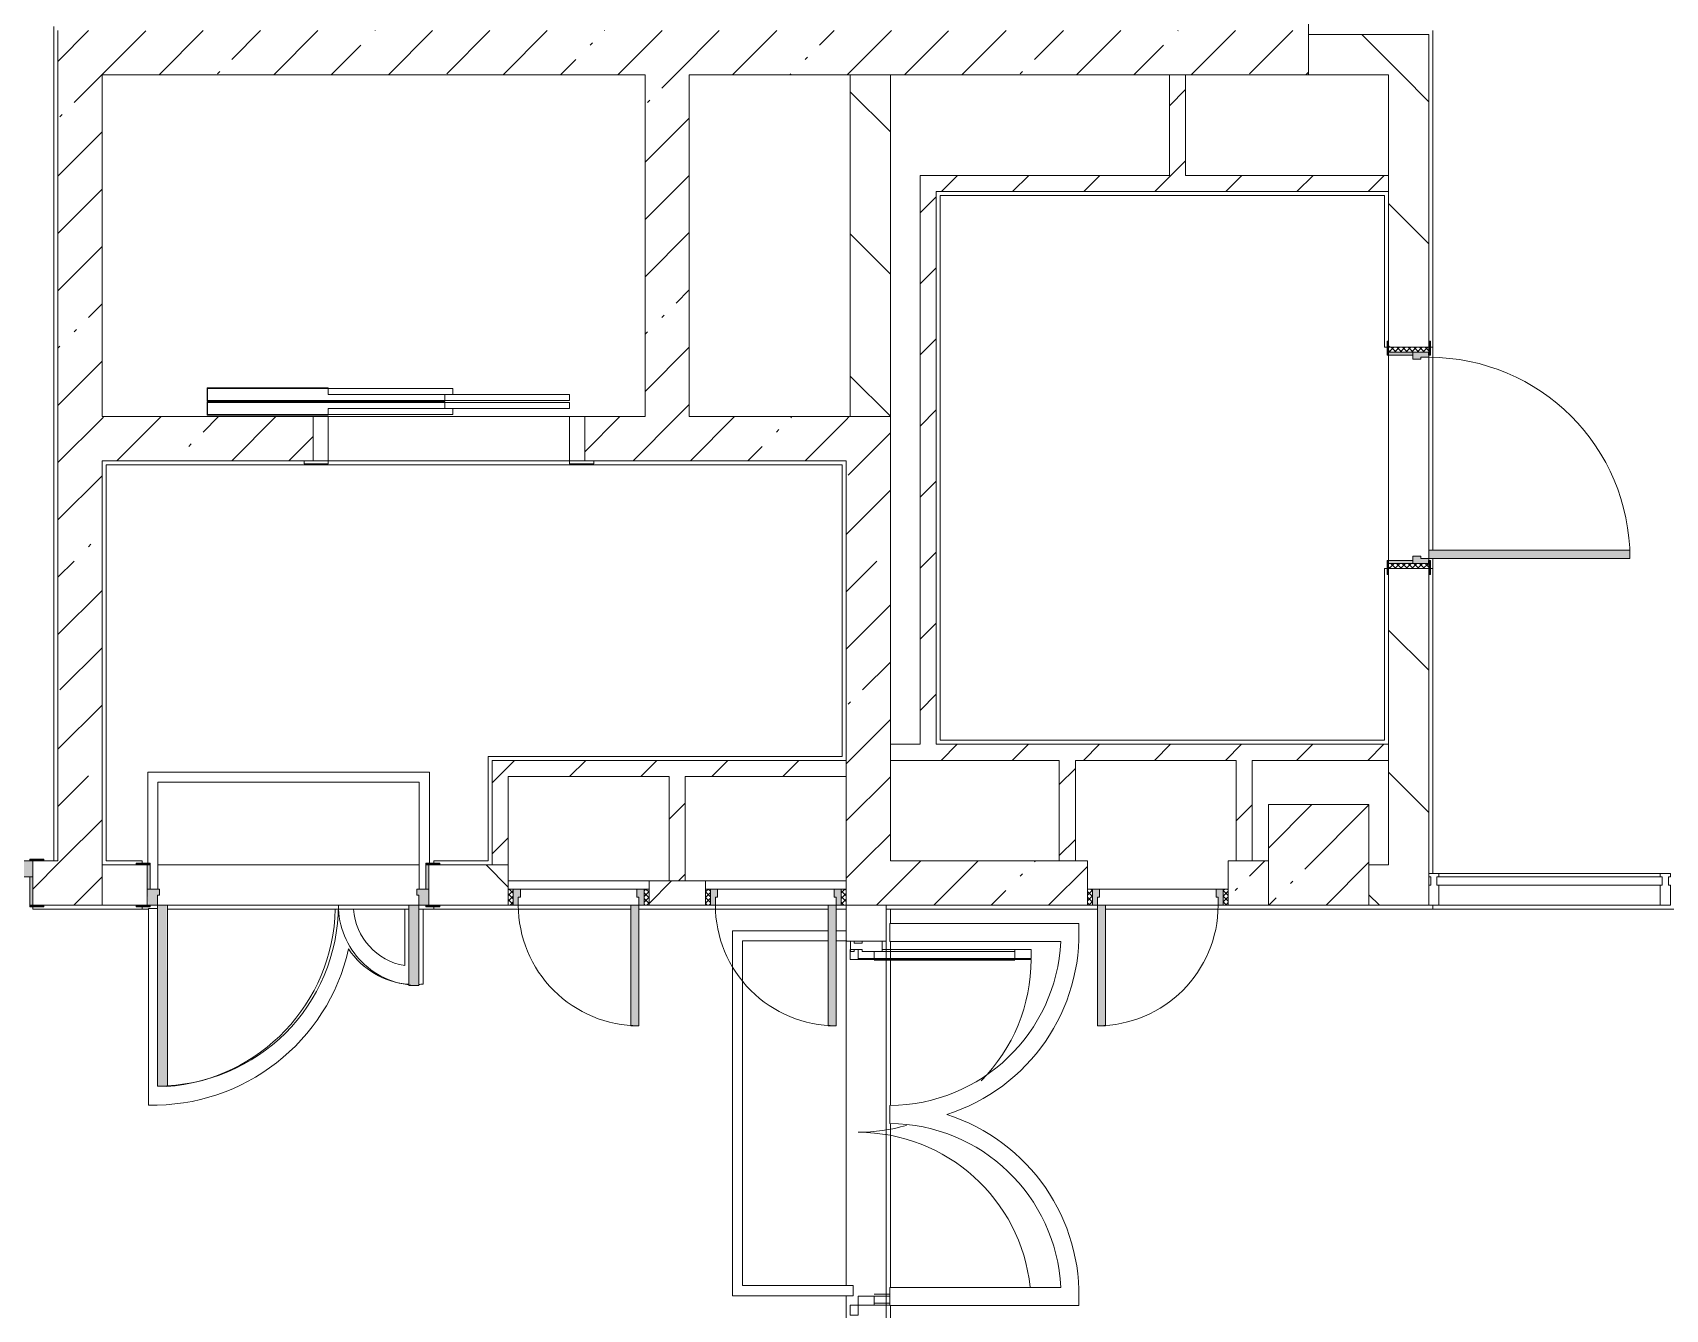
# Model space of a CAD drawing. Header units: millimetres. Extents: x 1311 to 195818, y -8553 to 29000.
# Drawn here: x 163263 to 171382, y 11389 to 17740 of the extents above; entities that cross this region are included whole.
import ezdxf

# ---------------------------------------------------------------- set-up
doc = ezdxf.new("R2010")
doc.units = ezdxf.units.MM
for name, color, linetype, lineweight, true_color in [('A-DETL-GENF-4', 7, 'Continuous', 5, 0xaaaaaa), ('A-DOOR-1', 7, 'Continuous', 5, 0xaaaaaa), ('A-DOOR-2', 7, 'Continuous', 5, 0xe2e2e2), ('A-DOOR-FRAM-1', 7, 'Continuous', 5, 0xe2e2e2), ('A-DOOR-FRAM-2', 7, 'Continuous', 5, 0xaaaaaa), ('A-FLOR-1', 7, 'Continuous', 5, 0xaaaaaa)]:
    doc.layers.add(name, color=color, linetype=linetype, lineweight=lineweight, true_color=true_color)
for name, color, linetype, lineweight in [('A-GLAZ-CURT-2', 7, 'Continuous', 5), ('A-GLAZ-CWMG-2', 7, 'Continuous', 5), ('A-WALL', 7, 'Continuous', 9), ('I-WALL-4', 7, 'Continuous', 5), ('S-COLS-4', 7, 'Continuous', 5)]:
    doc.layers.add(name, color=color, linetype=linetype, lineweight=lineweight)
pattern_1 = [(135, (68808.4, 0), (-353.5534, -353.5534), [])]
pattern_2 = [(45, (68808.4, 0), (-285.1231, 285.1231), []), (45, (69093.5, 0), (-285.1231, 285.1231), [504.031, -100.806, 16.764, -84.042])]
pattern_3 = [(45, (68808.4, 0), (-176.7767, 176.7767), [])]

# ---------------------------------------------------------------- blocks, each defined once
blk = doc.blocks.new('110_Дверь_СКБ_2Ст - Д-1_л_Лестничная клетка EIS60 2-32142534-1_11_1_птичка')
at = {"layer": 'A-DOOR-2'}
for points in [[(639.9, 1010), (612.5, 1010), (612.5, 110), (662.5, 110), (662.5, 1010), (640.5, 1010)], [(-637.5, 510), (-637.5, 110), (-587.5, 110), (-587.5, 510)], [(712.5, 30), (697.5, 30), (699.6, -110), (712.5, -110)]]:
    blk.add_hatch(color=256, dxfattribs=at).paths.add_polyline_path(points)
h = blk.add_hatch(color=256, dxfattribs=at)
h.paths.add_polyline_path([(662.5, 110), (662.5, 60), (652.5, 60), (652.5, 30), (712.5, 32.6), (712.5, 110)])
h.paths.add_polyline_path([(-637.5, 110), (-687.5, 110), (-687.2, 30), (-627.5, 35.6), (-627.5, 60), (-637.5, 60), (-637.5, 104.8)])
at = {"layer": 'A-DOOR-FRAM-1'}
for points in [[(-695.5, 118), (-742.5, 118), (-742.5, 110), (-672.5, 110), (-672.5, 118), (-687.5, 118)], [(729.9, 118), (697.5, 118), (697.5, 110), (767.5, 110), (767.5, 118)], [(-672.5, 30), (-687.5, 30), (-687.4, -110), (-672.5, -110), (-672.5, -21.5)], [(-742.3, -110), (-742.5, -110.2), (-742.5, -118), (-672.5, -118), (-674.5, -110), (-687.5, -110)], [(767.5, -110), (697.5, -110), (698.9, -118), (767.5, -118)]]:
    blk.add_hatch(color=256, dxfattribs=at).paths.add_polyline_path(points)
at = {"layer": 'A-DOOR-1'}
for p, q in [((662.5, 1010), (612.5, 1010)), ((612.5, 1010), (612.5, 110)), ((662.5, 110), (662.5, 1010)), ((-637.5, 510), (-637.5, 110)), ((-587.5, 510), (-637.5, 510)), ((-587.5, 110), (-587.5, 510)), ((-637.5, 110), (-587.5, 110)), ((612.5, 110), (662.5, 110))]:
    blk.add_line(p, q, dxfattribs=at)
for centre, radius, start, end in [((662.5, 110), 900, 90, 180), ((-637.5, 110), 400, 360, 90)]:
    blk.add_arc(centre, radius, start, end, dxfattribs=at)
at = {"layer": 'A-DOOR-FRAM-2'}
for p, q in [((-672.5, 118), (-742.5, 118)), ((-742.5, 118), (-742.5, 110)), ((-742.5, 110), (-672.5, 110)), ((-637.5, 110), (-687.5, 110)), ((-687.5, 110), (-687.5, 30)), ((-672.5, 110), (-672.5, 118)), ((-637.5, 60), (-637.5, 110)), ((662.5, 110), (662.5, 60)), ((712.5, 110), (662.5, 110)), ((767.5, 118), (697.5, 118)), ((697.5, 118), (697.5, 110)), ((697.5, 110), (767.5, 110)), ((712.5, 30), (712.5, 110)), ((767.5, 110), (767.5, 118)), ((-687.5, 30), (-627.5, 30)), ((-672.5, 30), (-687.5, 30)), ((-687.5, 30), (-687.5, -110)), ((-672.5, -110), (-672.5, 30)), ((-627.5, 60), (-637.5, 60)), ((-627.5, 30), (-627.5, 60)), ((662.5, 60), (652.5, 60)), ((652.5, 60), (652.5, 30)), ((652.5, 30), (712.5, 30)), ((712.5, 30), (697.5, 30)), ((697.5, 30), (697.5, -110)), ((712.5, -110), (712.5, 30)), ((-672.5, -110), (-742.5, -110)), ((-742.5, -110), (-742.5, -118)), ((-742.5, -118), (-672.5, -118)), ((-687.5, -110), (-672.5, -110)), ((-672.5, -118), (-672.5, -110)), ((697.5, -110), (712.5, -110)), ((767.5, -110), (697.5, -110)), ((697.5, -110), (697.5, -118)), ((697.5, -118), (767.5, -118)), ((767.5, -118), (767.5, -110))]:
    blk.add_line(p, q, dxfattribs=at)
blk = doc.blocks.new('110_Дверь_СКБ_2Ст - Д-3а 1450x2100h_Лестничная клетка из коридора-32213611-1_11_1_птичка')
at = {"layer": 'A-DOOR-2'}
for points in [[(617.4, 1000), (612.5, 1000), (617.1, 100), (662.5, 100), (662.5, 1000)], [(-587.5, 500), (-637.5, 500), (-637.5, 100), (-587.5, 100), (-587.5, 492.8)], [(710, 20), (697.5, 20), (697.5, -100), (712.5, -100), (712.5, 20)]]:
    blk.add_hatch(color=256, dxfattribs=at).paths.add_polyline_path(points)
h = blk.add_hatch(color=256, dxfattribs=at)
h.paths.add_polyline_path([(702.6, 100), (662.5, 100), (660, 50), (652.5, 50), (652.5, 20), (712.5, 20), (707.1, 100)])
h.paths.add_polyline_path([(-640, 100), (-687.5, 100), (-687.5, 20), (-627.5, 20), (-627.5, 50), (-637.5, 50), (-637.5, 100)])
at = {"layer": 'A-DOOR-FRAM-1'}
for points in [[(-687.5, 108), (-742.5, 108), (-742.5, 100), (-672.5, 100), (-672.5, 108)], [(704.1, 108), (697.5, 108), (702.6, 100), (767.5, 100), (767.5, 108), (707.1, 108)], [(-687.5, 20), (-687.5, -100), (-672.5, -100), (-672.5, 20)], [(-677.4, -100), (-742.5, -100), (-742.5, -108), (-672.5, -108), (-672.5, -100)], [(712.5, -100), (697.5, -100), (697.5, -108), (767.5, -108), (767.5, -100), (737.5, -100)]]:
    blk.add_hatch(color=256, dxfattribs=at).paths.add_polyline_path(points)
at = {"layer": 'A-DOOR-1'}
for p, q in [((662.5, 1000), (612.5, 1000)), ((612.5, 1000), (612.5, 100)), ((662.5, 100), (662.5, 1000)), ((-637.5, 500), (-637.5, 100)), ((-587.5, 500), (-637.5, 500)), ((-587.5, 100), (-587.5, 500)), ((-637.5, 100), (-587.5, 100)), ((612.5, 100), (662.5, 100))]:
    blk.add_line(p, q, dxfattribs=at)
for centre, radius, start, end in [((662.5, 100), 900, 90, 180), ((-637.5, 100), 400, 360, 90)]:
    blk.add_arc(centre, radius, start, end, dxfattribs=at)
at = {"layer": 'A-DOOR-FRAM-2'}
for p, q in [((-672.5, 108), (-742.5, 108)), ((-742.5, 108), (-742.5, 100)), ((-742.5, 100), (-672.5, 100)), ((-637.5, 100), (-687.5, 100)), ((-687.5, 100), (-687.5, 20)), ((-672.5, 100), (-672.5, 108)), ((-637.5, 50), (-637.5, 100)), ((662.5, 100), (662.5, 50)), ((712.5, 100), (662.5, 100)), ((767.5, 108), (697.5, 108)), ((697.5, 108), (697.5, 100)), ((697.5, 100), (767.5, 100)), ((712.5, 20), (712.5, 100)), ((767.5, 100), (767.5, 108)), ((-687.5, 20), (-627.5, 20)), ((-672.5, 20), (-687.5, 20)), ((-687.5, 20), (-687.5, -100)), ((-672.5, -100), (-672.5, 20)), ((-627.5, 50), (-637.5, 50)), ((-627.5, 20), (-627.5, 50)), ((662.5, 50), (652.5, 50)), ((652.5, 50), (652.5, 20)), ((652.5, 20), (712.5, 20)), ((712.5, 20), (697.5, 20)), ((697.5, 20), (697.5, -100)), ((712.5, -100), (712.5, 20)), ((-672.5, -100), (-742.5, -100)), ((-742.5, -100), (-742.5, -108)), ((-742.5, -108), (-672.5, -108)), ((-687.5, -100), (-672.5, -100)), ((-672.5, -108), (-672.5, -100)), ((697.5, -100), (712.5, -100)), ((767.5, -100), (697.5, -100)), ((697.5, -100), (697.5, -108)), ((697.5, -108), (767.5, -108)), ((767.5, -108), (767.5, -100))]:
    blk.add_line(p, q, dxfattribs=at)
blk = doc.blocks.new('110_Дверь_СКБ_1Ст_Внутренняя1 - Д-4 1100x2100h_су мгн-31800557-1_11_1_птичка')
at = {"layer": 'A-DOOR-1'}
h = blk.add_hatch(dxfattribs=at)
h.set_pattern_fill('FP_153', color=256, style=0, pattern_type=2)
h.set_pattern_definition([(135, (1751.41, 164.685), (-14.14214, -14.14214), []), (225, (1751.41, 164.685), (14.14214, -14.14214), [])])
h.paths.add_polyline_path([(562.5, 100), (537.5, 100), (537.5, -100), (562.5, -100), (562.5, 11.9)])
at = {"layer": 'A-DOOR-2'}
h = blk.add_hatch(color=256, dxfattribs=at)
h.paths.add_polyline_path([(537.5, 20), (537.5, 100), (512.5, 100), (512.5, 60), (502.5, 60), (502.5, 20), (522.5, 20)])
h.paths.add_polyline_path([(-477.5, 60), (-487.5, 60), (-487.5, 100), (-512.5, 100), (-512.5, 20), (-477.5, 20), (-477.5, 44)])
at = {"layer": 'A-DOOR-FRAM-1'}
for points in [[(512.5, 120), (512.5, 1100), (472.5, 1100), (472.5, 100), (512.5, 100), (512.5, 111.4)], [(-497.5, 100), (-497.5, 108), (-567.5, 108), (-567.5, 100), (-512.5, 100)], [(592.5, 108), (522.5, 108), (522.5, 100), (592.5, 100)], [(-497.5, 11.9), (-497.5, 20), (-512.5, 20), (-512.5, -100), (-497.5, -100), (-497.5, -2.9)], [(537.5, -100), (537.5, 20), (522.5, 20), (522.5, -100)], [(-497.5, -108), (-497.5, -100), (-567.5, -100), (-567.5, -108), (-512.5, -108)], [(592.5, -108), (592.5, -100), (522.5, -100), (522.5, -108), (562.5, -108)]]:
    blk.add_hatch(color=256, dxfattribs=at).paths.add_polyline_path(points)
at = {"layer": 'A-DOOR-FRAM-2'}
h = blk.add_hatch(dxfattribs=at)
h.set_pattern_fill('FP_154', color=256, style=0, pattern_type=2)
h.set_pattern_definition([(45, (-371.384, 164.685), (-14.1421, 14.1421), []), (135, (-371.384, 164.685), (-14.1421, -14.1421), [])])
h.paths.add_polyline_path([(-512.5, -100), (-512.5, 100), (-537.5, 100), (-537.5, -100), (-530.7, -100)])
at = {"layer": 'A-DOOR-1'}
for p, q in [((512.5, 1100), (472.5, 1100)), ((472.5, 1100), (472.5, 100)), ((512.5, 100), (512.5, 1100)), ((472.5, 100), (512.5, 100))]:
    blk.add_line(p, q, dxfattribs=at)
blk.add_arc((512.5, 100), 1000, 90, 180, dxfattribs=at)
at = {"layer": 'A-DOOR-FRAM-2'}
for p, q in [((-497.5, 108), (-567.5, 108)), ((-567.5, 108), (-567.5, 100)), ((-567.5, 100), (-497.5, 100)), ((-512.5, 100), (-537.5, 100)), ((-537.5, 100), (-537.5, -100)), ((-487.5, 100), (-512.5, 100)), ((-512.5, 100), (-512.5, 20)), ((-512.5, -100), (-512.5, 100)), ((-497.5, 100), (-512.5, 100)), ((-512.5, 100), (-512.5, 99)), ((-512.5, 99), (-497.5, 99)), ((-497.5, 100), (-497.5, 108)), ((-497.5, 99), (-497.5, 100)), ((-487.5, 60), (-487.5, 100)), ((512.5, 100), (512.5, 60)), ((537.5, 100), (512.5, 100)), ((592.5, 108), (522.5, 108)), ((522.5, 108), (522.5, 100)), ((537.5, 100), (522.5, 100)), ((522.5, 100), (522.5, 99)), ((522.5, 100), (592.5, 100)), ((522.5, 99), (537.5, 99)), ((537.5, 20), (537.5, 100)), ((562.5, 100), (537.5, 100)), ((537.5, 100), (537.5, -100)), ((537.5, 99), (537.5, 100)), ((562.5, -100), (562.5, 100)), ((592.5, 100), (592.5, 108)), ((-512.5, 20), (-477.5, 20)), ((-497.5, 20), (-512.5, 20)), ((-512.5, 20), (-512.5, -100)), ((-497.5, -100), (-497.5, 20)), ((-477.5, 60), (-487.5, 60)), ((-477.5, 20), (-477.5, 60)), ((512.5, 60), (502.5, 60)), ((502.5, 60), (502.5, 20)), ((502.5, 20), (537.5, 20)), ((537.5, 20), (522.5, 20)), ((522.5, 20), (522.5, -100)), ((537.5, -100), (537.5, 20)), ((-497.5, -100), (-567.5, -100)), ((-567.5, -100), (-567.5, -108)), ((-567.5, -108), (-497.5, -108)), ((-537.5, -100), (-512.5, -100)), ((-512.5, -100), (-497.5, -100)), ((-497.5, -108), (-497.5, -100)), ((522.5, -100), (537.5, -100)), ((592.5, -100), (522.5, -100)), ((522.5, -100), (522.5, -108)), ((522.5, -108), (592.5, -108)), ((537.5, -100), (562.5, -100)), ((592.5, -108), (592.5, -100))]:
    blk.add_line(p, q, dxfattribs=at)
blk = doc.blocks.new('110_Дверь_СКБ_1Ст - д-18 700x2100h_Технический шкаф ЭОМ и СС-23279316-1_11_1_птичка')
at = {"layer": 'A-DOOR-1'}
h = blk.add_hatch(dxfattribs=at)
h.set_pattern_fill('FP_181', color=256, style=0, pattern_type=2)
h.set_pattern_definition([(135, (1951.41, 174.685), (-14.14214, -14.14214), []), (225, (1951.41, 174.685), (14.14214, -14.14214), [])])
h.paths.add_polyline_path([(337.5, 110), (337.5, 30), (362.5, 30), (362.5, 110)])
at = {"layer": 'A-DOOR-2'}
h = blk.add_hatch(color=256, dxfattribs=at)
h.paths.add_polyline_path([(337.5, 110), (312.5, 110), (312.5, 70), (302.5, 70), (302.5, 30), (337.5, 30)])
h.paths.add_polyline_path([(-312.5, 110), (-312.5, 30), (-277.5, 30), (-277.5, 70), (-287.5, 70), (-287.5, 110), (-297.5, 110)])
at = {"layer": 'A-DOOR-FRAM-1'}
blk.add_hatch(color=256, dxfattribs=at).paths.add_polyline_path([(272.5, 710), (272.5, 110), (312.5, 110), (312.5, 710)])
at = {"layer": 'A-DOOR-FRAM-2'}
h = blk.add_hatch(dxfattribs=at)
h.set_pattern_fill('FP_182', color=256, style=0, pattern_type=2)
h.set_pattern_definition([(45, (-171.384, 174.685), (-14.1421, 14.1421), []), (135, (-171.384, 174.685), (-14.1421, -14.1421), [])])
h.paths.add_polyline_path([(-337.5, 110), (-337.5, 30), (-312.5, 30), (-312.5, 110), (-319.1, 110)])
at = {"layer": 'A-DOOR-1'}
for p, q in [((312.5, 710), (272.5, 710)), ((272.5, 710), (272.5, 110)), ((312.5, 110), (312.5, 710)), ((272.5, 110), (312.5, 110))]:
    blk.add_line(p, q, dxfattribs=at)
blk.add_arc((312.5, 110), 600, 90, 180, dxfattribs=at)
at = {"layer": 'A-DOOR-FRAM-2'}
for p, q in [((-312.5, 110), (-337.5, 110)), ((-337.5, 110), (-337.5, 30)), ((-287.5, 110), (-312.5, 110)), ((-312.5, 110), (-312.5, 30)), ((-312.5, 30), (-312.5, 110)), ((-287.5, 70), (-287.5, 110)), ((-287.5, 110), (272.5, 110)), ((312.5, 110), (312.5, 70)), ((337.5, 110), (312.5, 110)), ((337.5, 30), (337.5, 110)), ((362.5, 110), (337.5, 110)), ((337.5, 110), (337.5, 30)), ((362.5, 30), (362.5, 110)), ((-337.5, 30), (-312.5, 30)), ((-312.5, 30), (-277.5, 30)), ((-277.5, 70), (-287.5, 70)), ((-277.5, 30), (-277.5, 70)), ((302.5, 30), (-277.5, 30)), ((312.5, 70), (302.5, 70)), ((302.5, 70), (302.5, 30)), ((302.5, 30), (337.5, 30)), ((337.5, 30), (362.5, 30))]:
    blk.add_line(p, q, dxfattribs=at)
blk = doc.blocks.new('110_Дверь_СКБ_1Ст - д-18п 700x2100h_Технический шкаф ЭОМ и СС 2-32193184-1_11_1_птичка')
at = {"layer": 'A-DOOR-1'}
h = blk.add_hatch(dxfattribs=at)
h.set_pattern_fill('FP_183', color=256, style=0, pattern_type=2)
h.set_pattern_definition([(135, (1951.41, 124.685), (-14.14214, -14.14214), []), (225, (1951.41, 124.685), (14.14214, -14.14214), [])])
h.paths.add_polyline_path([(337.5, 60), (337.5, -20), (362.5, -20), (362.5, 60)])
at = {"layer": 'A-DOOR-2'}
h = blk.add_hatch(color=256, dxfattribs=at)
h.paths.add_polyline_path([(337.5, 60), (312.5, 60), (312.5, 20), (302.5, 20), (302.5, -20), (337.5, -20)])
h.paths.add_polyline_path([(-312.5, 60), (-312.5, -20), (-277.5, -20), (-277.5, 20), (-287.5, 20), (-287.5, 60), (-297.5, 60)])
at = {"layer": 'A-DOOR-FRAM-1'}
blk.add_hatch(color=256, dxfattribs=at).paths.add_polyline_path([(-287.5, 660), (-287.5, 60), (-247.5, 60), (-247.5, 660)])
at = {"layer": 'A-DOOR-FRAM-2'}
h = blk.add_hatch(dxfattribs=at)
h.set_pattern_fill('FP_184', color=256, style=0, pattern_type=2)
h.set_pattern_definition([(45, (-171.384, 124.685), (-14.1421, 14.1421), []), (135, (-171.384, 124.685), (-14.1421, -14.1421), [])])
h.paths.add_polyline_path([(-317.5, 60), (-337.5, 60), (-337.5, -20), (-312.5, -20), (-312.5, 60)])
at = {"layer": 'A-DOOR-1'}
for p, q in [((-287.5, 660), (-287.5, 60)), ((-247.5, 660), (-287.5, 660)), ((-247.5, 60), (-247.5, 660)), ((-287.5, 60), (-247.5, 60))]:
    blk.add_line(p, q, dxfattribs=at)
blk.add_arc((-287.5, 60), 600, 360, 90, dxfattribs=at)
at = {"layer": 'A-DOOR-FRAM-2'}
for p, q in [((-312.5, 60), (-337.5, 60)), ((-337.5, 60), (-337.5, -20)), ((-287.5, 60), (-312.5, 60)), ((-312.5, 60), (-312.5, -20)), ((-312.5, -20), (-312.5, 60)), ((-287.5, 20), (-287.5, 60)), ((-277.5, 20), (-287.5, 20)), ((-277.5, -20), (-277.5, 20)), ((-247.5, 60), (312.5, 60)), ((312.5, 20), (302.5, 20)), ((302.5, 20), (302.5, -20)), ((312.5, 60), (312.5, 20)), ((337.5, 60), (312.5, 60)), ((337.5, -20), (337.5, 60)), ((362.5, 60), (337.5, 60)), ((337.5, 60), (337.5, -20)), ((362.5, -20), (362.5, 60)), ((-337.5, -20), (-312.5, -20)), ((-312.5, -20), (-277.5, -20)), ((302.5, -20), (-277.5, -20)), ((302.5, -20), (337.5, -20)), ((337.5, -20), (362.5, -20))]:
    blk.add_line(p, q, dxfattribs=at)
blk = doc.blocks.new('Прямоугольный импост - Импост структурный с накладкой - 160мм Темный-V127-1_11_1_птичка')
at = {"layer": 'A-GLAZ-CWMG-2'}
for p, q in [((-50, 0), (-50, 17)), ((-50, 17), (0, 17)), ((-40, 0), (-50, 0)), ((-40, -40), (-40, 0)), ((0, 0), (-10, 0)), ((-10, 0), (-10, -40)), ((0, 17), (0, 0)), ((-50, -140), (-50, -40)), ((-50, -40), (-40, -40)), ((-10, -40), (0, -40)), ((0, -40), (0, -140)), ((0, -140), (-50, -140))]:
    blk.add_line(p, q, dxfattribs=at)
blk = doc.blocks.new('Системная панель - Стекло - 40мм-32352614-1_11_1_птичка')
at = {"layer": 'A-GLAZ-CURT-2'}
for p, q in [((560.5, 40), (-560.5, 40)), ((-560.5, 40), (-560.5, 0)), ((560.5, 0), (560.5, 40)), ((-560.5, 0), (560.5, 0))]:
    blk.add_line(p, q, dxfattribs=at)
blk = doc.blocks.new('Прямоугольный импост - Импост структурный с накладкой - 160мм Темный-32352612-1_11_1_птичка')
at = {"layer": 'A-GLAZ-CWMG-2'}
for p, q in [((101448, 13557), (102549, 13557)), ((101448, 13400), (102549, 13400))]:
    blk.add_line(p, q, dxfattribs=at)
blk = doc.blocks.new('Прямоугольный импост - Импост структурный с накладкой - 160мм Темный-V129-1_11_1_птичка')
at = {"layer": 'A-GLAZ-CWMG-2'}
for p, q in [((-25, 0), (-25, 17)), ((-25, 17), (25, 17)), ((-15, 0), (-25, 0)), ((-15, -40), (-15, 0)), ((25, 0), (15, 0)), ((15, 0), (15, -40)), ((25, 17), (25, 0)), ((-25, -140), (-25, -40)), ((-25, -40), (-15, -40)), ((15, -40), (25, -40)), ((25, -40), (25, -140)), ((25, -140), (-25, -140))]:
    blk.add_line(p, q, dxfattribs=at)
blk = doc.blocks.new('BSC_Колонна _Прямоугольная - 500х500-17857564-1_11_1_птичка')
at = {"layer": 'S-COLS-4'}
h = blk.add_hatch(dxfattribs=at)
h.set_pattern_fill('FP_209', color=256, style=0, pattern_type=2)
h.set_pattern_definition([(45, (-100850, -13650), (-285.1231, 285.1231), []), (45, (-100564.88, -13650), (-285.1231, 285.1231), [504.031, -100.806, 16.764, -84.042])])
h.paths.add_polyline_path([(250, -250), (250, 250), (-250, 250), (-250, -250)])
for p, q in [((250, 250), (-250, 250)), ((-250, 250), (-250, -250)), ((250, -250), (250, 250)), ((-250, -250), (250, -250))]:
    blk.add_line(p, q, dxfattribs=at)
blk = doc.blocks.new('DOR_Дверь лифта - 1350х2050h-19118285-1_11_1_птичка')
at = {"layer": 'A-DOOR-1'}
for p, q in [((-600, 125), (-720, 125)), ((-720, 125), (-720, 110)), ((-720, 110), (-600, 110)), ((-675, 110), (-675, -110)), ((-600, 110), (-675, 110)), ((-600, 110), (-600, 125)), ((600, 110), (-600, 110)), ((-600, 110), (-600, -110)), ((720, 125), (600, 125)), ((600, 125), (600, 110)), ((600, -110), (600, 110)), ((675, 110), (600, 110)), ((600, 110), (720, 110)), ((675, -110), (675, 110)), ((720, 110), (720, 125)), ((-675, -110), (-600, -110)), ((-600, -110), (600, -110)), ((-600, -150), (-600, -180)), ((20, -150), (-600, -150)), ((-20, -120), (-20, -150)), ((600, -120), (-20, -120)), ((-20, -150), (600, -150)), ((20, -180), (20, -150)), ((600, -110), (675, -110)), ((600, -150), (600, -120)), ((-600, -180), (20, -180)), ((-600, -190), (-600, -220)), ((20, -190), (-600, -190)), ((-600, -220), (20, -220)), ((-20, -220), (-20, -250)), ((600, -220), (-20, -220)), ((20, -220), (20, -190)), ((600, -250), (600, -220)), ((-20, -250), (600, -250))]:
    blk.add_line(p, q, dxfattribs=at)
at = {"layer": 'A-DOOR-FRAM-2'}
for p, q in [((600, -117), (600, -120)), ((1203, -117), (600, -117)), ((600, -120), (1200, -120)), ((1200, -120), (1200, -180)), ((1203, -183), (1203, -117)), ((1200, -180), (20, -180)), ((20, -180), (20, -183)), ((20, -183), (1203, -183)), ((1203, -187), (20, -187)), ((20, -187), (20, -190)), ((20, -190), (1200, -190)), ((1200, -190), (1200, -250)), ((1203, -253), (1203, -187)), ((600, -250), (600, -253)), ((1200, -250), (600, -250)), ((600, -253), (1203, -253))]:
    blk.add_line(p, q, dxfattribs=at)
blk = doc.blocks.new('Дверь_Витражная_остекление_ - ВВ-7 остекление-32349468-1_11_1_птичка')
at = {"layer": 'A-DETL-GENF-4'}
for p, q in [((-815, -20), (-860, -20)), ((-860, -177.2), (-860, -20)), ((-815, -20), (-860, -20)), ((-860, -20), (-860, -177.2)), ((-815, -177.2), (-815, -20)), ((-815, -177.2), (-815, -20)), ((865, -880), (865, -20)), ((865, -20), (865, -880)), ((-860, -100), (-815, -100)), ((-850, -177.2), (-850, -100)), ((-806, -177.2), (-806, -100)), ((856, -800), (856, -100)), ((900, -100), (865, -100)), ((900, -800), (900, -140)), ((910, -880), (910, -140)), ((910, -880), (910, -140)), ((910, -800), (865, -800)), ((910, -880), (865, -880)), ((865, -880), (910, -880))]:
    blk.add_line(p, q, dxfattribs=at)
at = {"layer": 'A-DOOR-1'}
for p, q in [((-910, 20), (-860, 20)), ((-910, -20), (-910, 20)), ((-860, 20), (-860, -20)), ((860, 20), (910, 20)), ((860, -20), (860, 20)), ((910, 20), (910, -20)), ((-860, -20), (-910, -20)), ((-860, -177.2), (-860, -20)), ((860, -880), (860, -20)), ((910, -20), (860, -20))]:
    blk.add_line(p, q, dxfattribs=at)
for centre, start, end in [((-860, -20), 275.98464, 0), ((860, -20), 180, 196.28645), ((860, -20), 225.39227, 270)]:
    blk.add_arc(centre, 860, start, end, dxfattribs=at)
blk = doc.blocks.new('Прямоугольный импост - Импост структурный с накладкой - 160мм Темный-32348142-1_11_1_птичка')
at = {"layer": 'A-GLAZ-CWMG-2'}
for p, q in [((0, 17), (-50, 17)), ((-50, 17), (-50, 0)), ((-50, 0), (-40, 0)), ((-40, 0), (-40, -40)), ((-10, -40), (-10, 0)), ((-10, 0), (0, 0)), ((0, 0), (0, 17)), ((-40, -40), (-50, -40)), ((-50, -40), (-50, -140)), ((0, -40), (-10, -40)), ((0, -140), (0, -40)), ((-50, -140), (0, -140))]:
    blk.add_line(p, q, dxfattribs=at)

msp = doc.modelspace()

# ---------------------------------------------------------------- hatches: boundary and pattern name
at = {"layer": 'I-WALL-4'}
h = msp.add_hatch(dxfattribs=at)
h.set_pattern_fill('FP_101', color=256, style=0, pattern_type=2)
h.set_pattern_definition(pattern_2)
h.paths.add_polyline_path([(163388.4, 13620), (163608.4, 13620), (163608.4, 17750), (163388.4, 17750), (163388.4, 13868.5)])
h = msp.add_hatch(dxfattribs=at)
h.set_pattern_fill('FP_101', color=256, style=0, pattern_type=2)
h.set_pattern_definition(pattern_2)
h.paths.add_polyline_path([(169608.4, 17530), (169608.4, 17750), (163608.4, 17750), (163608.4, 17530), (169388.4, 17530)])
h = msp.add_hatch(dxfattribs=at)
h.set_pattern_fill('FP_119', color=256, style=0, pattern_type=2)
h.set_pattern_definition(pattern_1)
h.paths.add_polyline_path([(170206.4, 17530), (170206.4, 17730), (169608.4, 17730), (169608.4, 17530), (170118.3, 17530)])
h = msp.add_hatch(dxfattribs=at)
h.set_pattern_fill('FP_101', color=256, style=0, pattern_type=2)
h.set_pattern_definition(pattern_2)
h.paths.add_polyline_path([(166405.1, 15830), (166528.4, 15830), (166528.4, 17530), (166308.4, 17530), (166308.4, 15830)])
h = msp.add_hatch(dxfattribs=at)
h.set_pattern_fill('FP_119', color=256, style=0, pattern_type=2)
h.set_pattern_definition(pattern_1)
h.paths.add_polyline_path([(167528.4, 15830), (167528.4, 17530), (167328.4, 17530), (167328.4, 15830)])
h = msp.add_hatch(dxfattribs=at)
h.set_pattern_fill('FP_118', color=256, style=0, pattern_type=2)
h.set_pattern_definition(pattern_3)
h.paths.add_polyline_path([(168996.4, 17030), (168996.4, 17530), (168916.4, 17530), (168916.4, 17030)])
h = msp.add_hatch(dxfattribs=at)
h.set_pattern_fill('FP_119', color=256, style=0, pattern_type=2)
h.set_pattern_definition(pattern_1)
h.paths.add_polyline_path([(170006.4, 13600), (170206.4, 13600), (170206.4, 15075), (170006.4, 15075), (170006.4, 14120)])
h.paths.add_polyline_path([(170006.4, 16175), (170206.4, 16175), (170206.4, 17530), (170006.4, 17530), (170006.4, 16205)])
h = msp.add_hatch(dxfattribs=at)
h.set_pattern_fill('FP_118', color=256, style=0, pattern_type=2)
h.set_pattern_definition(pattern_3)
h.paths.add_polyline_path([(167676.4, 14200), (167756.4, 14200), (167756.4, 17030), (167676.4, 17030), (167676.4, 14220)])
h = msp.add_hatch(dxfattribs=at)
h.set_pattern_fill('FP_118', color=256, style=0, pattern_type=2)
h.set_pattern_definition(pattern_3)
h.paths.add_polyline_path([(169986.4, 16950), (170006.4, 16950), (170006.4, 17030), (167756.4, 17030), (167756.4, 16950), (169190, 16950)])
h = msp.add_hatch(dxfattribs=at)
h.set_pattern_fill('FP_101', color=256, style=0, pattern_type=2)
h.set_pattern_definition(pattern_2)
h.paths.add_polyline_path([(166405.1, 15610), (167308.4, 15610), (167308.4, 15830), (166008.4, 15830), (166008.4, 15610), (166308.4, 15610)])
h.paths.add_polyline_path([(164242, 15610), (164658.4, 15610), (164658.4, 15830), (163608.4, 15830), (163608.4, 15610), (164228.9, 15610)])
h = msp.add_hatch(dxfattribs=at)
h.set_pattern_fill('FP_101', color=256, style=0, pattern_type=2)
h.set_pattern_definition(pattern_2)
h.paths.add_polyline_path([(167333.4, 13620), (167528.4, 13620), (167528.4, 15830), (167308.4, 15830), (167308.4, 13620)])
h = msp.add_hatch(dxfattribs=at)
h.set_pattern_fill('FP_118', color=256, style=0, pattern_type=2)
h.set_pattern_definition(pattern_3)
h.paths.add_polyline_path([(168448.4, 14120), (170006.4, 14120), (170006.4, 14200), (167528.4, 14200), (167528.4, 14120), (168368.4, 14120)])
h = msp.add_hatch(dxfattribs=at)
h.set_pattern_fill('FP_118', color=256, style=0, pattern_type=2)
h.set_pattern_definition(pattern_3)
h.paths.add_polyline_path([(165628.4, 13600), (165628.4, 14120), (165548.4, 14120), (165548.4, 13600)])
h = msp.add_hatch(dxfattribs=at)
h.set_pattern_fill('FP_118', color=256, style=0, pattern_type=2)
h.set_pattern_definition(pattern_3)
h.paths.add_polyline_path([(165628.4, 14040), (167308.4, 14040), (167308.4, 14120), (165628.4, 14120)])
h = msp.add_hatch(dxfattribs=at)
h.set_pattern_fill('FP_118', color=256, style=0, pattern_type=2)
h.set_pattern_definition(pattern_3)
h.paths.add_polyline_path([(168448.4, 13620), (168448.4, 14120), (168368.4, 14120), (168368.4, 13620)])
h = msp.add_hatch(dxfattribs=at)
h.set_pattern_fill('FP_118', color=256, style=0, pattern_type=2)
h.set_pattern_definition(pattern_3)
h.paths.add_polyline_path([(169328.4, 13620), (169328.4, 14120), (169248.4, 14120), (169248.4, 13620)])
h = msp.add_hatch(dxfattribs=at)
h.set_pattern_fill('FP_118', color=256, style=0, pattern_type=2)
h.set_pattern_definition(pattern_3)
h.paths.add_polyline_path([(166508.4, 13520), (166508.4, 14040), (166428.4, 14040), (166428.4, 13520)])
h = msp.add_hatch(dxfattribs=at)
h.set_pattern_fill('FP_101', color=256, style=0, pattern_type=2)
h.set_pattern_definition(pattern_2)
h.paths.add_polyline_path([(163318.4, 13400), (163608.4, 13400), (163608.4, 13620), (163263.4, 13620), (163263.4, 13400)])
h.paths.add_polyline_path([(161618.4, 13400), (161863.4, 13400), (161858.4, 13620), (161618.4, 13620)])
h = msp.add_hatch(dxfattribs=at)
h.set_pattern_fill('FP_119', color=256, style=0, pattern_type=2)
h.set_pattern_definition(pattern_1)
h.paths.add_polyline_path([(165528.4, 13400), (165628.4, 13400), (165628.4, 13600), (165233.4, 13600), (165233.4, 13400), (165476.8, 13400)])
h.paths.add_polyline_path([(163778.4, 13400), (163833.4, 13400), (163833.4, 13600), (163608.4, 13600), (163608.4, 13400), (163727.7, 13400)])
h = msp.add_hatch(dxfattribs=at)
h.set_pattern_fill('FP_101', color=256, style=0, pattern_type=2)
h.set_pattern_definition(pattern_2)
h.paths.add_polyline_path([(169248.4, 13400), (169408.4, 13400), (169408.4, 13620), (169208.4, 13620), (169208.4, 13400)])
h.paths.add_polyline_path([(167528.4, 13400), (168508.4, 13400), (168508.4, 13620), (167308.4, 13620), (167308.4, 13400), (167333.4, 13400)])
h = msp.add_hatch(dxfattribs=at)
h.set_pattern_fill('FP_119', color=256, style=0, pattern_type=2)
h.set_pattern_definition(pattern_1)
h.paths.add_polyline_path([(174208.4, 13400), (174358.4, 13400), (174358.4, 13600), (174208.4, 13600)])
h.paths.add_polyline_path([(178638.4, 13400), (179358.4, 13400), (179358.4, 13600), (178637.4, 13600), (178637.4, 13400)])
h.paths.add_polyline_path([(174858.4, 13400), (175418.4, 13400), (175418.4, 13600), (174858.4, 13600)])
h.paths.add_polyline_path([(169908.4, 13400), (170206.4, 13400), (170206.4, 13600), (169908.4, 13600)])
h = msp.add_hatch(dxfattribs=at)
h.set_pattern_fill('FP_171', color=256, style=0, pattern_type=2)
h.set_pattern_definition([(45, (68808.4, 0), (-427.6843, 427.6843), []), (45, (69093.5, 0), (-427.6843, 427.6843), [])])
h.paths.add_polyline_path([(166608.4, 13400), (166608.4, 13520), (166328.4, 13520), (166328.4, 13400), (166508.4, 13400)])
h = msp.add_hatch(dxfattribs=at)
h.set_pattern_fill('FP_119', color=256, style=0, pattern_type=2)
h.set_pattern_definition(pattern_1)
h.paths.add_polyline_path([(167508.4, 10600), (167508.4, 11320), (167308.4, 11320), (167308.4, 10600)])
h.paths.add_polyline_path([(167508.4, 13220), (167508.4, 13400), (167308.4, 13400), (167308.4, 13220), (167424.8, 13220)])

# ---------------------------------------------------------------- linework, layer by layer
at = {"layer": 'A-FLOR-1'}
for p, q in [((163368.4, 13620), (163368.4, 17770.5)), ((170226.4, 17750), (170226.4, 15165)), ((169986.4, 16930), (167776.4, 16930)), ((167776.4, 16930), (167776.4, 14220)), ((169986.4, 16175), (169986.4, 16930)), ((169998.4, 16175), (169986.4, 16175)), ((170226.4, 16175), (170214.4, 16175)), ((167288.4, 15590), (163628.4, 15590)), ((163628.4, 15590), (163628.4, 13620)), ((167288.4, 14140), (167288.4, 15590)), ((170226.4, 15125), (170226.4, 13557)), ((169986.4, 14220), (169986.4, 15075)), ((169986.4, 15075), (169998.4, 15075)), ((170214.4, 15075), (170226.4, 15075)), ((167776.4, 14220), (169986.4, 14220)), ((165528.4, 13620), (165528.4, 14140)), ((165528.4, 14140), (167288.4, 14140)), ((163835.9, 14062.1), (163835.9, 13608)), ((165235.9, 14062.1), (163835.9, 14062.1)), ((165235.9, 13608), (165235.9, 14062.1)), ((163885.9, 13480), (163885.9, 14012.1)), ((163885.9, 14012.1), (165185.9, 14012.1)), ((165185.9, 14012.1), (165185.9, 13480)), ((163628.4, 13620), (163808.4, 13620)), ((163808.4, 13620), (163808.4, 13608)), ((165258.4, 13620), (165528.4, 13620)), ((165258.4, 13608), (165258.4, 13620)), ((170226.4, 13400), (170226.4, 13380)), ((163263.4, 13380), (163263.4, 13392)), ((163839.1, 13380), (163263.4, 13380)), ((163808.4, 13392), (163808.4, 13380)), ((163883.4, 13383), (163838.8, 13383)), ((163838.8, 13383), (163838.8, 12405.3)), ((165133.4, 13380), (163933.4, 13380)), ((164859.1, 13379.5), (164768.2, 13379.5)), ((165113.4, 13380), (165113.4, 13099.1)), ((166238.4, 13380), (165183.4, 13380)), ((165205.2, 13007.2), (165205.2, 13380)), ((165258.4, 13380), (165258.4, 13392)), ((167218.4, 13380), (166278.4, 13380)), ((167308.4, 13380), (167258.4, 13380)), ((168558.4, 13380), (167508.4, 13380)), ((167528.4, 13308), (167528.4, 13380)), ((168598.4, 13380), (172480, 13380)), ((166743.1, 13272.2), (166743.1, 11457.1)), ((167218.4, 13272.2), (166743.1, 13272.2)), ((167308.4, 13272.2), (167258.4, 13272.2)), ((168465.2, 13308.4), (167525.1, 13308.4)), ((167525.1, 13308.4), (167525.1, 13218.4)), ((166793.1, 11507.1), (166793.1, 13222.2)), ((166793.1, 13222.2), (167218.4, 13222.2)), ((167258.4, 13222.2), (167308.4, 13222.2)), ((167525.1, 13218.4), (168375.6, 13218.4)), ((167528.4, 12403.5), (167528.4, 13218.4)), ((167526.1, 12403.4), (167526.1, 12313.3)), ((167528.4, 11498.4), (167528.4, 12313.2)), ((166743.1, 11457.1), (167343.1, 11457.1)), ((167343.1, 11507.1), (166793.1, 11507.1)), ((167343.1, 11457.1), (167343.1, 11507.1)), ((168375.6, 11498.4), (167525.1, 11498.4)), ((167525.1, 11498.4), (167525.1, 11408.4)), ((167525.1, 11408.4), (168465.2, 11408.4)), ((167528.4, 11340), (167528.4, 11408.7))]:
    msp.add_line(p, q, dxfattribs=at)
for centre, radius, start, end in [((163863.4, 13400), 905, 274.14371, 358.70203), ((165163.4, 13400), 305, 183.85394, 260.56466), ((167521.5, 13258.4), 945, 287.75279, 3.03294), ((163863.4, 13400), 995, 268.58294, 347.32946), ((165163.4, 13400), 395, 213.54048, 265.63343), ((167521.5, 13258.4), 855, 270.31209, 357.31852), ((165163.4, 13400), 395, 272.90796, 276.07108), ((167521.5, 11458.4), 945, 356.96706, 72.24721), ((167521.5, 11458.4), 855, 2.68148, 89.68791)]:
    msp.add_arc(centre, radius, start, end, dxfattribs=at)
at = {"layer": 'A-WALL'}
for p, q in [((167528.4, 17530), (167328.4, 17530)), ((168996.4, 17530), (168916.4, 17530)), ((170006.4, 16950), (170006.4, 17030)), ((167528.4, 14200), (167528.4, 14120)), ((170006.4, 14120), (170006.4, 14200)), ((167308.4, 14040), (167308.4, 14120)), ((165548.4, 13600), (165628.4, 13600)), ((168368.4, 13620), (168448.4, 13620)), ((169248.4, 13620), (169328.4, 13620)), ((166428.4, 13520), (166508.4, 13520))]:
    msp.add_line(p, q, dxfattribs=at)
at = {"layer": 'I-WALL-4'}
for p, q in [((169608.4, 20754), (169608.4, 17530)), ((163388.4, 17750), (163388.4, 13620)), ((170206.4, 17730), (169608.4, 17730)), ((170206.4, 16205), (170206.4, 17730)), ((163608.4, 15830), (163608.4, 17530)), ((163608.4, 17530), (166308.4, 17530)), ((166308.4, 17530), (166308.4, 15830)), ((166528.4, 17530), (167328.4, 17530)), ((166528.4, 15830), (166528.4, 17530)), ((167328.4, 17530), (167328.4, 15830)), ((167528.4, 17530), (168916.4, 17530)), ((167528.4, 14200), (167528.4, 17530)), ((168916.4, 17530), (168916.4, 17030)), ((168996.4, 17530), (170006.4, 17530)), ((168996.4, 17030), (168996.4, 17530)), ((170006.4, 17530), (170006.4, 17030)), ((168916.4, 17030), (167676.4, 17030)), ((167676.4, 17030), (167676.4, 14200)), ((170006.4, 17030), (168996.4, 17030)), ((167756.4, 16950), (170006.4, 16950)), ((167756.4, 14200), (167756.4, 16950)), ((170006.4, 16950), (170006.4, 16205)), ((170006.4, 15115), (170006.4, 16135)), ((170206.4, 16125), (170206.4, 15165)), ((164658.4, 15830), (163608.4, 15830)), ((164658.4, 15610), (164658.4, 15830)), ((166308.4, 15830), (166008.4, 15830)), ((166008.4, 15830), (166008.4, 15610)), ((166528.4, 15830), (167528.4, 15830)), ((163608.4, 15610), (164658.4, 15610)), ((163608.4, 15610), (163608.4, 13400)), ((166008.4, 15610), (167308.4, 15610)), ((167308.4, 15610), (167308.4, 14120)), ((170006.4, 15045), (170006.4, 14200)), ((170206.4, 13400), (170206.4, 15045)), ((167676.4, 14200), (167528.4, 14200)), ((170006.4, 14200), (167756.4, 14200)), ((165548.4, 14120), (165548.4, 13600)), ((167308.4, 14120), (165548.4, 14120)), ((167528.4, 13620), (167528.4, 14120)), ((167528.4, 14120), (168368.4, 14120)), ((168368.4, 14120), (168368.4, 13620)), ((168448.4, 14120), (169248.4, 14120)), ((168448.4, 13620), (168448.4, 14120)), ((169248.4, 14120), (169248.4, 13620)), ((169328.4, 14120), (170006.4, 14120)), ((169328.4, 13620), (169328.4, 14120)), ((170006.4, 14120), (170006.4, 13600)), ((165628.4, 13480), (165628.4, 14040)), ((165628.4, 14040), (166428.4, 14040)), ((166428.4, 14040), (166428.4, 13520)), ((166508.4, 14040), (167308.4, 14040)), ((166508.4, 13520), (166508.4, 14040)), ((167308.4, 14040), (167308.4, 13480)), ((163388.4, 13620), (163318.4, 13620)), ((163778.4, 13600), (163608.4, 13600)), ((163885.9, 13600), (165185.9, 13600)), ((165548.4, 13600), (165288.4, 13600)), ((168368.4, 13620), (167528.4, 13620)), ((168508.4, 13620), (168448.4, 13620)), ((168508.4, 13480), (168508.4, 13620)), ((169248.4, 13620), (169208.4, 13620)), ((169208.4, 13620), (169208.4, 13480)), ((169408.4, 13620), (169328.4, 13620)), ((170006.4, 13600), (169908.4, 13600)), ((165628.4, 13520), (166428.4, 13520)), ((166328.4, 13520), (166328.4, 13480)), ((166508.4, 13520), (167308.4, 13520)), ((166608.4, 13480), (166608.4, 13520)), ((163318.4, 13400), (163778.4, 13400)), ((165133.4, 13400), (163933.4, 13400)), ((165288.4, 13400), (165628.4, 13400)), ((166328.4, 13400), (166608.4, 13400)), ((167508.4, 13400), (167308.4, 13400)), ((167308.4, 11507.1), (167308.4, 13400)), ((167308.4, 13400), (168508.4, 13400)), ((167508.4, 13400), (167508.4, 11320)), ((169208.4, 13400), (169408.4, 13400)), ((169908.4, 13400), (170206.4, 13400)), ((167308.4, 13220), (167508.4, 13220)), ((167308.4, 11320), (167308.4, 11457.1))]:
    msp.add_line(p, q, dxfattribs=at)

# ---------------------------------------------------------------- block references
at = {"layer": 'A-DOOR-1'}
for name, p, rotation in [('110_Дверь_СКБ_1Ст_Внутренняя1 - Д-4 1100x2100h_су мгн-31800557-1_11_1_птичка', (170106.4, 15637.5), 270), ('DOR_Дверь лифта - 1350х2050h-19118285-1_11_1_птичка', (165333.4, 15720), 180), ('110_Дверь_СКБ_2Ст - Д-3а 1450x2100h_Лестничная клетка из коридора-32213611-1_11_1_птичка', (164545.9, 13500), 180), ('110_Дверь_СКБ_1Ст - д-18п 700x2100h_Технический шкаф ЭОМ и СС 2-32193184-1_11_1_птичка', (165990.9, 13460), 180), ('110_Дверь_СКБ_1Ст - д-18п 700x2100h_Технический шкаф ЭОМ и СС 2-32193184-1_11_1_птичка', (166970.9, 13460), 180), ('110_Дверь_СКБ_1Ст - д-18 700x2100h_Технический шкаф ЭОМ и СС-23279316-1_11_1_птичка', (168870.9, 13510), 180), ('Дверь_Витражная_остекление_ - ВВ-7 остекление-32349468-1_11_1_птичка', (167348, 12270), 89.99999999999993)]:
    msp.add_blockref(name, p, dxfattribs=dict(at, rotation=rotation))
msp.add_blockref('110_Дверь_СКБ_2Ст - Д-1_л_Лестничная клетка EIS60 2-32142534-1_11_1_птичка', (162550.9, 13510), dxfattribs=at)
at = {"layer": 'A-GLAZ-CURT-2', "rotation": 180}
msp.add_blockref('Системная панель - Стекло - 40мм-32352614-1_11_1_птичка', (170806.9, 13540), dxfattribs=at)
at = {"layer": 'A-GLAZ-CWMG-2', "extrusion": (0, 0, -1)}
for name, p in [('Прямоугольный импост - Импост структурный с накладкой - 160мм Темный-V127-1_11_1_птичка', (-170206.4, 13540)), ('Прямоугольный импост - Импост структурный с накладкой - 160мм Темный-V129-1_11_1_птичка', (-171382.4, 13540))]:
    msp.add_blockref(name, p, dxfattribs=at)
at = {"layer": 'A-GLAZ-CWMG-2'}
msp.add_blockref('Прямоугольный импост - Импост структурный с накладкой - 160мм Темный-32352612-1_11_1_птичка', (68808.4, 0), dxfattribs=at)
at = {"layer": 'A-GLAZ-CWMG-2', "rotation": 89.99999999999993}
msp.add_blockref('Прямоугольный импост - Импост структурный с накладкой - 160мм Темный-32348142-1_11_1_птичка', (167348, 13220), dxfattribs=at)
at = {"layer": 'S-COLS-4'}
msp.add_blockref('BSC_Колонна _Прямоугольная - 500х500-17857564-1_11_1_птичка', (169658.4, 13650), dxfattribs=at)

doc.saveas('drawing.dxf')
